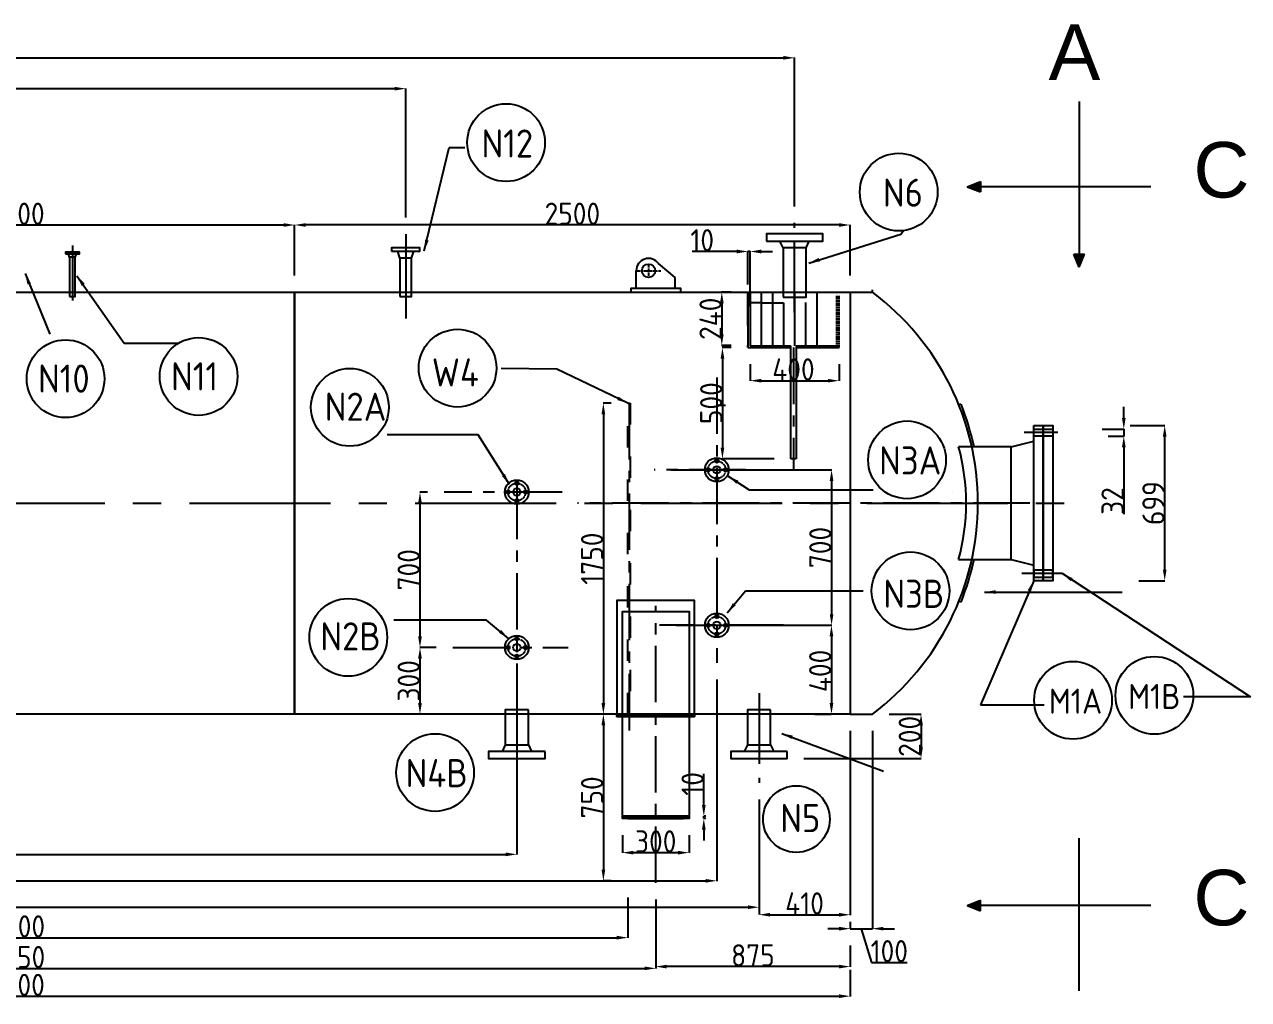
# Model space of a CAD drawing. Header units: inches. Extents: x 45640 to 67593, y 5 to 11258.
# Drawn here: x 57216 to 62724, y 2353 to 6743 of the extents above; entities that cross this region are included whole.
import ezdxf

# ---------------------------------------------------------------- set-up
doc = ezdxf.new("R2010")
doc.units = ezdxf.units.IN
doc.header["$LTSCALE"] = 40
doc.header["$MEASUREMENT"] = 0
for name, pattern in [('ACAD_ISO03W100', [30, 12, -18]), ('CENTER', [50.8, 31.75, -6.35, 6.35, -6.35]), ('DOT', [0.25, 0, -0.25])]:
    doc.linetypes.add(name, pattern=pattern)
doc.styles.get("Standard").update_dxf_attribs({"font": 'isocp.shx', "height": 100, "bigfont": '@extfont2.shx'})
doc.dimstyles.new('ISO-25', dxfattribs={"dimtxt": 100, "dimasz": 50, "dimexe": 1.25, "dimexo": 75, "dimtad": 1, "dimdec": 0, "dimtxsty": 'Standard', "dimcen": 0, "dimclrd": 1, "dimclre": 1, "dimclrt": 1, "dimazin": 0, "dimtfac": 1, "dimtdec": 0, "dimtmove": 0, "dimatfit": 3, "dimfxl": 1, "dimtfillclr": 1, "dimarcsym": 0})

# ---------------------------------------------------------------- blocks, each defined once
blk = doc.blocks.new('*D47')
at = {"color": 1, "lineweight": -2, "ltscale": 0.25, "transparency": 16777216}
for p, q in [((60421.3, 5720.4), (60220, 5720.4)), ((60471.3, 5572.6), (60471.3, 5721.7)), ((60481.3, 5720.4), (60471.3, 5720.4)), ((60481.3, 5472.6), (60481.3, 5721.7)), ((60531.3, 5720.4), (60581.3, 5720.4))]:
    blk.add_line(p, q, dxfattribs=at)
at = {"color": 1, "ltscale": 0.25, "transparency": 16777216}
for points in [[(60421.3, 5728.8), (60421.3, 5712.1), (60471.3, 5720.4)], [(60531.3, 5728.8), (60531.3, 5712.1), (60481.3, 5720.4)]]:
    blk.add_solid(points, dxfattribs=at)
at = {"layer": 'Defpoints', "color": 0, "ltscale": 0.25, "transparency": 16777216}
for p in [(60481.3, 5720.4), (60471.3, 5497.6), (60481.3, 5397.6)]:
    blk.add_point(p, dxfattribs=at)
at = {"color": 1, "ltscale": 0.25, "transparency": 16777216, "insert": (60265.7, 5771.1), "char_height": 100, "attachment_point": 5}
blk.add_mtext('10', dxfattribs=at)
blk = doc.blocks.new('*D155')
at = {"color": 1, "lineweight": -2, "ltscale": 0.005, "transparency": 16777216}
for p, q in [((60481.3, 5212.6), (60481.3, 5137.6)), ((60881.3, 5212.6), (60881.3, 5137.5)), ((60531.3, 5138.8), (60831.3, 5138.8))]:
    blk.add_line(p, q, dxfattribs=at)
at = {"color": 1, "ltscale": 0.005, "transparency": 16777216}
for points in [[(60531.3, 5147.2), (60531.3, 5130.5), (60481.3, 5138.9)], [(60831.3, 5147.1), (60831.3, 5130.5), (60881.3, 5138.8)]]:
    blk.add_solid(points, dxfattribs=at)
at = {"layer": 'Defpoints', "color": 0, "ltscale": 0.005, "transparency": 16777216}
for p in [(60481.3, 5287.6), (60881.3, 5287.6), (60881.3, 5138.8)]:
    blk.add_point(p, dxfattribs=at)
at = {"color": 1, "ltscale": 0.005, "transparency": 16777216, "insert": (60676.3, 5189.4), "char_height": 100, "attachment_point": 5, "rotation": 359.9898}
blk.add_mtext('400', dxfattribs=at)
blk = doc.blocks.new('*D156')
at = {"color": 1, "lineweight": -2, "ltscale": 0.25, "transparency": 16777216}
for p, q in [((61031.3, 3562.6), (61031.3, 2670.5)), ((60931.3, 2703.1), (60931.3, 2670.5)), ((60881.3, 2671.7), (60831.3, 2671.7)), ((60931.3, 2671.7), (61031.3, 2671.7)), ((60931.3, 2671.7), (61031.3, 2671.7)), ((60981.3, 2671.7), (61027, 2519.5)), ((61081.3, 2671.7), (61131.3, 2671.7)), ((61027, 2519.5), (61188.3, 2519.5))]:
    blk.add_line(p, q, dxfattribs=at)
at = {"color": 1, "ltscale": 0.25, "transparency": 16777216}
for points in [[(60881.3, 2680.1), (60881.3, 2663.4), (60931.3, 2671.7)], [(61081.3, 2680.1), (61081.3, 2663.4), (61031.3, 2671.7)]]:
    blk.add_solid(points, dxfattribs=at)
at = {"layer": 'Defpoints', "color": 0, "ltscale": 0.25, "transparency": 16777216}
for p in [(61031.3, 3637.6), (60931.3, 2778.1), (61031.3, 2671.7)]:
    blk.add_point(p, dxfattribs=at)
at = {"color": 1, "ltscale": 0.25, "transparency": 16777216, "insert": (61107.6, 2570.2), "char_height": 100, "attachment_point": 5}
blk.add_mtext('100', dxfattribs=at)
blk = doc.blocks.new('*D71')
at = {"color": 1, "lineweight": -2, "ltscale": 0.2, "transparency": 16777216}
for p, q in [((58431.3, 5612.6), (58431.3, 5841)), ((60881.3, 5839.8), (58481.3, 5839.8)), ((60931.3, 5612.6), (60931.3, 5841))]:
    blk.add_line(p, q, dxfattribs=at)
at = {"color": 1, "ltscale": 0.2, "transparency": 16777216}
for points in [[(58481.3, 5848.1), (58481.3, 5831.4), (58431.3, 5839.8)], [(60881.3, 5848.1), (60881.3, 5831.4), (60931.3, 5839.8)]]:
    blk.add_solid(points, dxfattribs=at)
at = {"layer": 'Defpoints', "color": 0, "ltscale": 0.2, "transparency": 16777216}
for p in [(58431.3, 5839.8), (58431.3, 5537.6), (60931.3, 5537.6)]:
    blk.add_point(p, dxfattribs=at)
at = {"color": 1, "ltscale": 0.2, "transparency": 16777216, "insert": (59681.3, 5890.4), "char_height": 100, "attachment_point": 5}
blk.add_mtext('2500', dxfattribs=at)
blk = doc.blocks.new('*D73')
at = {"color": 1, "lineweight": -2, "ltscale": 0.2, "transparency": 16777216}
for p, q in [((60396.3, 5537.6), (60352.6, 5537.6)), ((60353.8, 5487.6), (60353.8, 5347.6)), ((60396.3, 5297.6), (60352.6, 5297.6))]:
    blk.add_line(p, q, dxfattribs=at)
at = {"color": 1, "ltscale": 0.2, "transparency": 16777216}
for points in [[(60345.5, 5487.6), (60362.2, 5487.6), (60353.8, 5537.6)], [(60345.5, 5347.6), (60362.2, 5347.6), (60353.8, 5297.6)]]:
    blk.add_solid(points, dxfattribs=at)
at = {"layer": 'Defpoints', "color": 0, "ltscale": 0.2, "transparency": 16777216}
for p in [(60471.3, 5537.6), (60353.8, 5297.6), (60471.3, 5297.6)]:
    blk.add_point(p, dxfattribs=at)
at = {"color": 1, "ltscale": 0.2, "transparency": 16777216, "insert": (60303.2, 5417.6), "char_height": 100, "attachment_point": 5, "rotation": 90}
blk.add_mtext('240', dxfattribs=at)
blk = doc.blocks.new('*D74')
at = {"color": 1, "lineweight": -2, "ltscale": 0.2, "transparency": 16777216}
for p, q in [((60396.3, 5287.6), (60355.6, 5287.6)), ((60356.8, 5237.6), (60356.8, 4837.6)), ((60588.8, 4787.6), (60355.6, 4787.6))]:
    blk.add_line(p, q, dxfattribs=at)
at = {"color": 1, "ltscale": 0.2, "transparency": 16777216}
for points in [[(60348.5, 5237.6), (60365.1, 5237.6), (60356.8, 5287.6)], [(60348.5, 4837.6), (60365.1, 4837.6), (60356.8, 4787.6)]]:
    blk.add_solid(points, dxfattribs=at)
at = {"layer": 'Defpoints', "color": 0, "ltscale": 0.2, "transparency": 16777216}
for p in [(60471.3, 5287.6), (60356.8, 4787.6), (60663.8, 4787.6)]:
    blk.add_point(p, dxfattribs=at)
at = {"color": 1, "ltscale": 0.2, "transparency": 16777216, "insert": (60306.2, 5037.6), "char_height": 100, "attachment_point": 5, "rotation": 90}
blk.add_mtext('500', dxfattribs=at)
blk = doc.blocks.new('*D15')
at = {"color": 1, "lineweight": -2, "ltscale": 0.2, "transparency": 16777216}
for p, q in [((59856.3, 3637.6), (59819.5, 3637.6)), ((59820.8, 3587.6), (59820.8, 2937.6)), ((59856.3, 2887.6), (59819.5, 2887.6))]:
    blk.add_line(p, q, dxfattribs=at)
at = {"color": 1, "ltscale": 0.2, "transparency": 16777216}
for points in [[(59812.5, 3587.6), (59829.1, 3587.6), (59820.8, 3637.6)], [(59812.5, 2937.6), (59829.1, 2937.6), (59820.8, 2887.6)]]:
    blk.add_solid(points, dxfattribs=at)
at = {"layer": 'Defpoints', "color": 0, "ltscale": 0.2, "transparency": 16777216}
for p in [(59931.3, 3637.6), (59820.8, 2887.6), (59931.3, 2887.6)]:
    blk.add_point(p, dxfattribs=at)
at = {"color": 1, "ltscale": 0.2, "transparency": 16777216, "insert": (59770.2, 3262.6), "char_height": 100, "attachment_point": 5, "rotation": 90}
blk.add_mtext('750', dxfattribs=at)
blk = doc.blocks.new('*D75')
at = {"color": 1, "lineweight": -2, "ltscale": 0.2, "transparency": 16777216}
for p, q in [((60056.3, 2803.2), (60056.3, 2499.7)), ((60931.3, 2596.7), (60931.3, 2499.7)), ((60881.3, 2501), (60106.3, 2501))]:
    blk.add_line(p, q, dxfattribs=at)
at = {"color": 1, "ltscale": 0.2, "transparency": 16777216}
for points in [[(60106.3, 2509.3), (60106.3, 2492.6), (60056.3, 2501)], [(60881.3, 2509.3), (60881.3, 2492.6), (60931.3, 2501)]]:
    blk.add_solid(points, dxfattribs=at)
at = {"layer": 'Defpoints', "color": 0, "ltscale": 0.2, "transparency": 16777216}
for p in [(60056.3, 2878.2), (60931.3, 2671.7), (60056.3, 2501)]:
    blk.add_point(p, dxfattribs=at)
at = {"color": 1, "ltscale": 0.2, "transparency": 16777216, "insert": (60493.8, 2551.6), "char_height": 100, "attachment_point": 5}
blk.add_mtext('875', dxfattribs=at)
blk = doc.blocks.new('*D76')
at = {"color": 1, "lineweight": -2, "ltscale": 0.2, "transparency": 16777216}
for p, q in [((55931.3, 5612.6), (55931.3, 5840.9)), ((58381.3, 5839.7), (55981.3, 5839.7)), ((58431.3, 5612.6), (58431.3, 5840.9))]:
    blk.add_line(p, q, dxfattribs=at)
at = {"color": 1, "ltscale": 0.2, "transparency": 16777216}
for points in [[(55981.3, 5848), (55981.3, 5831.3), (55931.3, 5839.7)], [(58381.3, 5848), (58381.3, 5831.3), (58431.3, 5839.7)]]:
    blk.add_solid(points, dxfattribs=at)
at = {"layer": 'Defpoints', "color": 0, "ltscale": 0.2, "transparency": 16777216}
for p in [(55931.3, 5839.7), (55931.3, 5537.6), (58431.3, 5537.6)]:
    blk.add_point(p, dxfattribs=at)
at = {"color": 1, "ltscale": 0.2, "transparency": 16777216, "insert": (57181.3, 5890.3), "char_height": 100, "attachment_point": 5}
blk.add_mtext('2500', dxfattribs=at)
blk = doc.blocks.new('*D80')
at = {"color": 1, "lineweight": -2, "ltscale": 0.2, "transparency": 16777216}
for p, q in [((54306.3, 2803.2), (54306.3, 2491.9)), ((60056.3, 2803.2), (60056.3, 2491.9)), ((54356.3, 2493.1), (60006.3, 2493.1))]:
    blk.add_line(p, q, dxfattribs=at)
at = {"color": 1, "ltscale": 0.2, "transparency": 16777216}
for points in [[(54356.3, 2501.5), (54356.3, 2484.8), (54306.3, 2493.1)], [(60006.3, 2501.5), (60006.3, 2484.8), (60056.3, 2493.1)]]:
    blk.add_solid(points, dxfattribs=at)
at = {"layer": 'Defpoints', "color": 0, "ltscale": 0.2, "transparency": 16777216}
for p in [(54306.3, 2878.2), (60056.3, 2878.2), (60056.3, 2493.1)]:
    blk.add_point(p, dxfattribs=at)
at = {"color": 1, "ltscale": 0.2, "transparency": 16777216, "insert": (57181.3, 2543.7), "char_height": 100, "attachment_point": 5}
blk.add_mtext('5750', dxfattribs=at)
blk = doc.blocks.new('*D81')
at = {"color": 1, "lineweight": -2, "ltscale": 0.2, "transparency": 16777216}
for p, q in [((54431.3, 3083), (54431.3, 2630)), ((59931.3, 2812.6), (59931.3, 2630)), ((54481.3, 2631.2), (59881.3, 2631.2))]:
    blk.add_line(p, q, dxfattribs=at)
at = {"color": 1, "ltscale": 0.2, "transparency": 16777216}
for points in [[(54481.3, 2639.6), (54481.3, 2622.9), (54431.3, 2631.2)], [(59881.3, 2639.6), (59881.3, 2622.9), (59931.3, 2631.2)]]:
    blk.add_solid(points, dxfattribs=at)
at = {"layer": 'Defpoints', "color": 0, "ltscale": 0.2, "transparency": 16777216}
for p in [(54431.3, 3158), (59931.3, 2887.6), (59931.3, 2631.2)]:
    blk.add_point(p, dxfattribs=at)
at = {"color": 1, "ltscale": 0.2, "transparency": 16777216, "insert": (57181.3, 2681.9), "char_height": 100, "attachment_point": 5}
blk.add_mtext('5500', dxfattribs=at)
blk = doc.blocks.new('*D18')
at = {"color": 1, "lineweight": -2, "ltscale": 0.2, "transparency": 16777216}
for p, q in [((53431.3, 3562.6), (53431.3, 2366.5)), ((60931.3, 2486.9), (60931.3, 2366.5)), ((53481.3, 2367.8), (60881.3, 2367.8))]:
    blk.add_line(p, q, dxfattribs=at)
at = {"color": 1, "ltscale": 0.2, "transparency": 16777216}
for points in [[(53481.3, 2376.1), (53481.3, 2359.4), (53431.3, 2367.8)], [(60881.3, 2376.1), (60881.3, 2359.4), (60931.3, 2367.8)]]:
    blk.add_solid(points, dxfattribs=at)
at = {"layer": 'Defpoints', "color": 0, "ltscale": 0.2, "transparency": 16777216}
for p in [(53431.3, 3637.6), (60931.3, 2561.9), (60931.3, 2367.8)]:
    blk.add_point(p, dxfattribs=at)
at = {"color": 1, "ltscale": 0.2, "transparency": 16777216, "insert": (57181.3, 2418.4), "char_height": 100, "attachment_point": 5}
blk.add_mtext('7500', dxfattribs=at)
blk = doc.blocks.new('*D83')
at = {"color": 1, "lineweight": -2, "ltscale": 0.2, "transparency": 16777216}
for p, q in [((59856.3, 5037.6), (59819.5, 5037.6)), ((59820.8, 4987.6), (59820.8, 3687.6)), ((59856.3, 3637.6), (59819.5, 3637.6))]:
    blk.add_line(p, q, dxfattribs=at)
at = {"color": 1, "ltscale": 0.2, "transparency": 16777216}
for points in [[(59812.5, 4987.6), (59829.1, 4987.6), (59820.8, 5037.6)], [(59812.5, 3687.6), (59829.1, 3687.6), (59820.8, 3637.6)]]:
    blk.add_solid(points, dxfattribs=at)
at = {"layer": 'Defpoints', "color": 0, "ltscale": 0.2, "transparency": 16777216}
for p in [(59931.3, 5037.6), (59820.8, 3637.6), (59931.3, 3637.6)]:
    blk.add_point(p, dxfattribs=at)
at = {"color": 1, "ltscale": 0.2, "transparency": 16777216, "insert": (59770.2, 4337.6), "char_height": 100, "attachment_point": 5, "rotation": 90}
blk.add_mtext('1750', dxfattribs=at)
blk = doc.blocks.new('*D20')
at = {"color": 1, "lineweight": -2, "ltscale": 0.25, "transparency": 16777216}
for p, q in [((62191.7, 4936.9), (62348.3, 4936.9)), ((62347.1, 4288.4), (62347.1, 4886.9)), ((62230.9, 4238.4), (62348.3, 4238.4))]:
    blk.add_line(p, q, dxfattribs=at)
at = {"color": 1, "ltscale": 0.25, "transparency": 16777216}
for points in [[(62338.8, 4886.9), (62355.4, 4886.9), (62347.1, 4936.9)], [(62338.8, 4288.4), (62355.4, 4288.4), (62347.1, 4238.4)]]:
    blk.add_solid(points, dxfattribs=at)
at = {"layer": 'Defpoints', "color": 0, "ltscale": 0.25, "transparency": 16777216}
for p in [(61441.7, 4936.9), (62347.1, 4936.9), (61480.9, 4238.4)]:
    blk.add_point(p, dxfattribs=at)
at = {"color": 1, "ltscale": 0.25, "transparency": 16777216, "insert": (62296.5, 4587.6), "char_height": 100, "attachment_point": 5, "rotation": 90}
blk.add_mtext('699', dxfattribs=at)
blk = doc.blocks.new('*D21')
at = {"color": 1, "lineweight": -2, "ltscale": 0.25, "transparency": 16777216}
for p, q in [((62163, 4971), (62163, 5021)), ((62064.9, 4921), (62164.3, 4921)), ((62163, 4921), (62163, 4889.3)), ((62091.9, 4889.3), (62164.3, 4889.3)), ((62163, 4839.3), (62163, 4538.3))]:
    blk.add_line(p, q, dxfattribs=at)
at = {"color": 1, "ltscale": 0.25, "transparency": 16777216}
for points in [[(62154.7, 4971), (62171.4, 4971), (62163, 4921)], [(62154.7, 4839.3), (62171.4, 4839.3), (62163, 4889.3)]]:
    blk.add_solid(points, dxfattribs=at)
at = {"layer": 'Defpoints', "color": 0, "ltscale": 0.25, "transparency": 16777216}
for p in [(61314.9, 4921), (61341.9, 4889.3), (62163, 4889.3)]:
    blk.add_point(p, dxfattribs=at)
at = {"color": 1, "ltscale": 0.25, "transparency": 16777216, "insert": (62112.4, 4597), "char_height": 100, "attachment_point": 5, "rotation": 90}
blk.add_mtext('32', dxfattribs=at)
blk = doc.blocks.new('*D91')
at = {"color": 1, "lineweight": -2, "ltscale": 0.2, "transparency": 16777216}
for p, q in [((59028.9, 4637.6), (58994.2, 4637.6)), ((58995.4, 4587.6), (58995.4, 3987.6)), ((59067.7, 3937.6), (58994.2, 3937.6))]:
    blk.add_line(p, q, dxfattribs=at)
at = {"color": 1, "ltscale": 0.2, "transparency": 16777216}
for points in [[(58987.1, 4587.6), (59003.7, 4587.6), (58995.4, 4637.6)], [(58987.1, 3987.6), (59003.7, 3987.6), (58995.4, 3937.6)]]:
    blk.add_solid(points, dxfattribs=at)
at = {"layer": 'Defpoints', "color": 0, "ltscale": 0.2, "transparency": 16777216}
for p in [(59103.9, 4637.6), (58995.4, 3937.6), (59142.7, 3937.6)]:
    blk.add_point(p, dxfattribs=at)
at = {"color": 1, "ltscale": 0.2, "transparency": 16777216, "insert": (58944.8, 4287.6), "char_height": 100, "attachment_point": 5, "rotation": 90}
blk.add_mtext('700', dxfattribs=at)
blk = doc.blocks.new('*D92')
at = {"color": 1, "lineweight": -2, "ltscale": 0.2, "transparency": 16777216}
for p, q in [((59067.7, 3937.6), (58994.2, 3937.6)), ((58995.4, 3887.6), (58995.4, 3687.6)), ((59067.7, 3637.6), (58994.2, 3637.6))]:
    blk.add_line(p, q, dxfattribs=at)
at = {"color": 1, "ltscale": 0.2, "transparency": 16777216}
for points in [[(58987.1, 3887.6), (59003.7, 3887.6), (58995.4, 3937.6)], [(58987.1, 3687.6), (59003.7, 3687.6), (58995.4, 3637.6)]]:
    blk.add_solid(points, dxfattribs=at)
at = {"layer": 'Defpoints', "color": 0, "ltscale": 0.2, "transparency": 16777216}
for p in [(59142.7, 3937.6), (58995.4, 3637.6), (59142.7, 3637.6)]:
    blk.add_point(p, dxfattribs=at)
at = {"color": 1, "ltscale": 0.2, "transparency": 16777216, "insert": (58944.8, 3787.6), "char_height": 100, "attachment_point": 5, "rotation": 90}
blk.add_mtext('300', dxfattribs=at)
blk = doc.blocks.new('*D93')
at = {"color": 1, "lineweight": -2, "ltscale": 0.2, "transparency": 16777216}
for p, q in [((60124.6, 4737.8), (60849.2, 4737.8)), ((60847.9, 4687.8), (60847.9, 4087.6)), ((60147.8, 4037.6), (60849.2, 4037.6))]:
    blk.add_line(p, q, dxfattribs=at)
at = {"color": 1, "ltscale": 0.2, "transparency": 16777216}
for points in [[(60839.6, 4687.8), (60856.2, 4687.8), (60847.9, 4737.8)], [(60839.6, 4087.6), (60856.2, 4087.6), (60847.9, 4037.6)]]:
    blk.add_solid(points, dxfattribs=at)
at = {"layer": 'Defpoints', "color": 0, "ltscale": 0.2, "transparency": 16777216}
for p in [(60049.6, 4737.8), (60072.8, 4037.6), (60847.9, 4037.6)]:
    blk.add_point(p, dxfattribs=at)
at = {"color": 1, "ltscale": 0.2, "transparency": 16777216, "insert": (60797.3, 4387.7), "char_height": 100, "attachment_point": 5, "rotation": 90}
blk.add_mtext('700', dxfattribs=at)
blk = doc.blocks.new('*D94')
at = {"color": 1, "lineweight": -2, "ltscale": 0.2, "transparency": 16777216}
for p, q in [((60772.3, 4037.6), (60846, 4037.6)), ((60847.3, 3987.6), (60847.3, 3687.6)), ((60772.9, 3637.6), (60846, 3637.6))]:
    blk.add_line(p, q, dxfattribs=at)
at = {"color": 1, "ltscale": 0.2, "transparency": 16777216}
for points in [[(60839, 3987.6), (60855.6, 3987.6), (60847.3, 4037.6)], [(60839, 3687.6), (60855.6, 3687.6), (60847.3, 3637.6)]]:
    blk.add_solid(points, dxfattribs=at)
at = {"layer": 'Defpoints', "color": 0, "ltscale": 0.2, "transparency": 16777216}
for p in [(60847.3, 4037.6), (60847.3, 3637.6), (60847.9, 3637.6)]:
    blk.add_point(p, dxfattribs=at)
at = {"color": 1, "ltscale": 0.2, "transparency": 16777216, "insert": (60796.7, 3832.3), "char_height": 100, "attachment_point": 5, "rotation": 90}
blk.add_mtext('400', dxfattribs=at)
blk = doc.blocks.new('*D96')
at = {"color": 1, "lineweight": -2, "ltscale": 0.2, "transparency": 16777216}
for p, q in [((53431.3, 3562.6), (53431.3, 3005.1)), ((59431.3, 3513.6), (59431.3, 3005.1)), ((53481.3, 3006.4), (59381.3, 3006.4))]:
    blk.add_line(p, q, dxfattribs=at)
at = {"color": 1, "ltscale": 0.2, "transparency": 16777216}
for points in [[(53481.3, 3014.7), (53481.3, 2998), (53431.3, 3006.4)], [(59381.3, 3014.7), (59381.3, 2998), (59431.3, 3006.4)]]:
    blk.add_solid(points, dxfattribs=at)
at = {"layer": 'Defpoints', "color": 0, "ltscale": 0.2, "transparency": 16777216}
for p in [(53431.3, 3637.6), (59431.3, 3588.6), (59431.3, 3006.4)]:
    blk.add_point(p, dxfattribs=at)
at = {"color": 1, "ltscale": 0.2, "transparency": 16777216, "insert": (56431.3, 3057), "char_height": 100, "attachment_point": 5}
blk.add_mtext('6000', dxfattribs=at)
blk = doc.blocks.new('*D99')
at = {"color": 1, "lineweight": -2, "ltscale": 0.2, "transparency": 16777216}
for p, q in [((60331.3, 3793.2), (60331.3, 2885.9)), ((53431.3, 3562.6), (53431.3, 2885.9)), ((53481.3, 2887.2), (60281.3, 2887.2))]:
    blk.add_line(p, q, dxfattribs=at)
at = {"color": 1, "ltscale": 0.2, "transparency": 16777216}
for points in [[(53481.3, 2895.5), (53481.3, 2878.8), (53431.3, 2887.2)], [(60281.3, 2895.5), (60281.3, 2878.8), (60331.3, 2887.2)]]:
    blk.add_solid(points, dxfattribs=at)
at = {"layer": 'Defpoints', "color": 0, "ltscale": 0.2, "transparency": 16777216}
for p in [(60331.3, 3868.2), (53431.3, 3637.6), (60331.3, 2887.2)]:
    blk.add_point(p, dxfattribs=at)
at = {"color": 1, "ltscale": 0.2, "transparency": 16777216, "insert": (56881.3, 2937.8), "char_height": 100, "attachment_point": 5}
blk.add_mtext('6900', dxfattribs=at)
blk = doc.blocks.new('*D100')
at = {"color": 1, "lineweight": -2, "ltscale": 0.2, "transparency": 16777216}
for p, q in [((53431.3, 3562.6), (53431.3, 2767.2)), ((60521.3, 3253.8), (60521.3, 2767.2)), ((53481.3, 2768.4), (60471.3, 2768.4))]:
    blk.add_line(p, q, dxfattribs=at)
at = {"color": 1, "ltscale": 0.2, "transparency": 16777216}
for points in [[(53481.3, 2776.8), (53481.3, 2760.1), (53431.3, 2768.4)], [(60471.3, 2776.8), (60471.3, 2760.1), (60521.3, 2768.4)]]:
    blk.add_solid(points, dxfattribs=at)
at = {"layer": 'Defpoints', "color": 0, "ltscale": 0.2, "transparency": 16777216}
for p in [(53431.3, 3637.6), (60521.3, 3328.8), (60521.3, 2768.4)]:
    blk.add_point(p, dxfattribs=at)
at = {"color": 1, "ltscale": 0.2, "transparency": 16777216, "insert": (56976.3, 2819), "char_height": 100, "attachment_point": 5}
blk.add_mtext('7090', dxfattribs=at)
blk = doc.blocks.new('*D101')
at = {"color": 1, "lineweight": -2, "ltscale": 0.2, "transparency": 16777216}
for p, q in [((60931.3, 3562.6), (60931.3, 2733.3)), ((60521.3, 2809.5), (60521.3, 2735.8)), ((60571.3, 2734.5), (60881.3, 2734.5))]:
    blk.add_line(p, q, dxfattribs=at)
at = {"color": 1, "ltscale": 0.2, "transparency": 16777216}
for points in [[(60571.3, 2742.9), (60571.3, 2726.2), (60521.3, 2734.5)], [(60881.3, 2742.9), (60881.3, 2726.2), (60931.3, 2734.5)]]:
    blk.add_solid(points, dxfattribs=at)
at = {"layer": 'Defpoints', "color": 0, "ltscale": 0.2, "transparency": 16777216}
for p in [(60931.3, 3637.6), (60521.3, 2734.5), (60931.3, 2734.5)]:
    blk.add_point(p, dxfattribs=at)
at = {"color": 1, "ltscale": 0.2, "transparency": 16777216, "insert": (60726.3, 2785.2), "char_height": 100, "attachment_point": 5}
blk.add_mtext('410', dxfattribs=at)
blk = doc.blocks.new('*D107')
at = {"color": 1, "lineweight": -2, "ltscale": 0.2, "transparency": 16777216}
for p, q in [((61106.3, 3637.6), (61251.7, 3637.6)), ((61250.5, 3587.6), (61250.5, 3487.6)), ((60723.3, 3437.6), (61251.7, 3437.6))]:
    blk.add_line(p, q, dxfattribs=at)
at = {"color": 1, "ltscale": 0.2, "transparency": 16777216}
for points in [[(61242.2, 3587.6), (61258.8, 3587.6), (61250.5, 3637.6)], [(61242.2, 3487.6), (61258.8, 3487.6), (61250.5, 3437.6)]]:
    blk.add_solid(points, dxfattribs=at)
at = {"layer": 'Defpoints', "color": 0, "ltscale": 0.2, "transparency": 16777216}
for p in [(61031.3, 3637.6), (60648.3, 3437.6), (61250.5, 3437.6)]:
    blk.add_point(p, dxfattribs=at)
at = {"color": 1, "ltscale": 0.2, "transparency": 16777216, "insert": (61199.9, 3537.6), "char_height": 100, "attachment_point": 5, "rotation": 90}
blk.add_mtext('200', dxfattribs=at)
blk = doc.blocks.new('*D112')
at = {"color": 1, "lineweight": -2, "ltscale": 0.2, "transparency": 16777216}
for p, q in [((53431.3, 5612.6), (53431.3, 6454.8)), ((53481.3, 6453.6), (58881.3, 6453.6)), ((58931.3, 5872.8), (58931.3, 6454.8))]:
    blk.add_line(p, q, dxfattribs=at)
at = {"color": 1, "ltscale": 0.2, "transparency": 16777216}
for points in [[(53481.3, 6461.9), (53481.3, 6445.2), (53431.3, 6453.6)], [(58881.3, 6461.9), (58881.3, 6445.2), (58931.3, 6453.6)]]:
    blk.add_solid(points, dxfattribs=at)
at = {"layer": 'Defpoints', "color": 0, "ltscale": 0.2, "transparency": 16777216}
for p in [(58931.3, 6453.6), (58931.3, 5797.8), (53431.3, 5537.6)]:
    blk.add_point(p, dxfattribs=at)
at = {"color": 1, "ltscale": 0.2, "transparency": 16777216, "insert": (56465.3, 6504.2), "char_height": 100, "attachment_point": 5}
blk.add_mtext('5500', dxfattribs=at)
blk = doc.blocks.new('*D23')
at = {"color": 1, "lineweight": -2, "ltscale": 0.2, "transparency": 16777216}
for p, q in [((53431.3, 5612.6), (53431.3, 6593.6)), ((53481.3, 6592.4), (60631.3, 6592.4)), ((60681.3, 5923.8), (60681.3, 6593.6))]:
    blk.add_line(p, q, dxfattribs=at)
at = {"color": 1, "ltscale": 0.2, "transparency": 16777216}
for points in [[(53481.3, 6600.7), (53481.3, 6584.1), (53431.3, 6592.4)], [(60631.3, 6600.7), (60631.3, 6584.1), (60681.3, 6592.4)]]:
    blk.add_solid(points, dxfattribs=at)
at = {"layer": 'Defpoints', "color": 0, "ltscale": 0.2, "transparency": 16777216}
for p in [(60681.3, 6592.4), (60681.3, 5848.8), (53431.3, 5537.6)]:
    blk.add_point(p, dxfattribs=at)
at = {"color": 1, "ltscale": 0.2, "transparency": 16777216, "insert": (57056.3, 6643), "char_height": 100, "attachment_point": 5}
blk.add_mtext('7250', dxfattribs=at)
blk = doc.blocks.new('*D49')
at = {"color": 1, "lineweight": -2, "ltscale": 0.2, "transparency": 16777216}
for p, q in [((59906.3, 3093), (59906.3, 3012.6)), ((60206.3, 3093), (60206.3, 3012.6)), ((60156.3, 3013.9), (59956.3, 3013.9))]:
    blk.add_line(p, q, dxfattribs=at)
at = {"color": 1, "ltscale": 0.2, "transparency": 16777216}
for points in [[(59956.3, 3022.2), (59956.3, 3005.5), (59906.3, 3013.9)], [(60156.3, 3022.2), (60156.3, 3005.5), (60206.3, 3013.9)]]:
    blk.add_solid(points, dxfattribs=at)
at = {"layer": 'Defpoints', "color": 0, "ltscale": 0.2, "transparency": 16777216}
for p in [(59906.3, 3168), (60206.3, 3168), (59906.3, 3013.9)]:
    blk.add_point(p, dxfattribs=at)
at = {"color": 1, "ltscale": 0.2, "transparency": 16777216, "insert": (60056.3, 3064.5), "char_height": 100, "attachment_point": 5}
blk.add_mtext('300', dxfattribs=at)
blk = doc.blocks.new('*D50')
at = {"color": 1, "lineweight": -2, "ltscale": 0.2, "transparency": 16777216}
for p, q in [((60272.9, 3228), (60272.9, 3369.3)), ((60272.9, 3168), (60272.9, 3178)), ((60281.3, 3178), (60274.2, 3178)), ((60281.3, 3168), (60274.2, 3168)), ((60272.9, 3118), (60272.9, 3068))]:
    blk.add_line(p, q, dxfattribs=at)
at = {"color": 1, "ltscale": 0.2, "transparency": 16777216}
for points in [[(60264.6, 3228), (60281.2, 3228), (60272.9, 3178)], [(60264.6, 3118), (60281.2, 3118), (60272.9, 3168)]]:
    blk.add_solid(points, dxfattribs=at)
at = {"layer": 'Defpoints', "color": 0, "ltscale": 0.2, "transparency": 16777216}
for p in [(60206.3, 3178), (60206.3, 3168), (60272.9, 3178)]:
    blk.add_point(p, dxfattribs=at)
at = {"color": 1, "ltscale": 0.2, "transparency": 16777216, "insert": (60222.3, 3323.7), "char_height": 100, "attachment_point": 5, "rotation": 90}
blk.add_mtext('10', dxfattribs=at)

msp = doc.modelspace()

# ---------------------------------------------------------------- hatches: boundary and pattern name
at = {"lineweight": 50, "ltscale": 0.01}
h = msp.add_hatch(color=256, dxfattribs=at)
h.set_gradient(one_color=1, tint=1)
h.paths.add_polyline_path([(61457.8, 6012), (61517.4, 6035.6), (61517.4, 6012)])
h.paths.add_polyline_path([(61457.8, 6012), (61517.4, 6012), (61517.4, 5988.4)])
h = msp.add_hatch(color=256, dxfattribs=at)
h.set_gradient(one_color=1, tint=1)
h.paths.add_polyline_path([(61962, 5649.5), (61938.4, 5709), (61962, 5709)])
h.paths.add_polyline_path([(61962, 5649.5), (61962, 5709), (61985.6, 5709)])
h = msp.add_hatch(color=256, dxfattribs=at)
h.set_gradient(one_color=1, tint=1)
h.paths.add_polyline_path([(61457.8, 2775.8), (61517.4, 2752.2), (61517.4, 2775.8)])
h.paths.add_polyline_path([(61457.8, 2775.8), (61517.4, 2775.8), (61517.4, 2799.4)])

# ---------------------------------------------------------------- linework, layer by layer
at = {"lineweight": -3, "ltscale": 0.01}
for p, q in [((61962, 6395.6), (61962, 5709)), ((61457.8, 6012), (61517.4, 6035.6)), ((61457.8, 6012), (61517.4, 5988.4)), ((61457.8, 6012), (61517.4, 6012)), ((61517.4, 6035.6), (61517.4, 5988.4)), ((62285.4, 6012), (61517.4, 6012)), ((61938.4, 5709), (61985.6, 5709)), ((61962, 5649.5), (61938.4, 5709)), ((61962, 5649.5), (61985.6, 5709)), ((61962, 5649.5), (61962, 5709)), ((59968.8, 5553.6), (59968.8, 5633.9)), ((60143.8, 5603.6), (60068.8, 5666.2)), ((60143.8, 5553.6), (60143.8, 5603.6)), ((58931.3, 5537.6), (59655.3, 5537.6)), ((59707.3, 5537.6), (60505.3, 5537.6)), ((60557.3, 5537.6), (60781.3, 5537.6)), ((60931.3, 5537.6), (60931.3, 3737.6)), ((61393.1, 4637.6), (61393.1, 4637.6)), ((61393.1, 4637.6), (61393.1, 4637.6)), ((61962, 2392.1), (61962, 3078.7)), ((61457.8, 2775.8), (61517.4, 2799.4)), ((61457.8, 2775.8), (61517.4, 2752.2)), ((61457.8, 2775.8), (61517.4, 2775.8)), ((61517.4, 2752.2), (61517.4, 2799.4)), ((62285.4, 2775.8), (61517.4, 2775.8))]:
    msp.add_line(p, q, dxfattribs=at)
at = {"color": 1, "linetype": 'CENTER', "lineweight": -3, "ltscale": 0.25}
for p, q in [((60681.3, 5445.7), (60681.3, 5848.8)), ((59431.3, 3731.9), (59431.3, 3328.8)), ((59431.3, 3731.9), (59431.3, 3328.8)), ((60521.3, 3731.9), (60521.3, 3328.8))]:
    msp.add_line(p, q, dxfattribs=at)
at = {"color": 1, "linetype": 'CENTER', "lineweight": -3, "ltscale": 0.5}
for p, q in [((58931.3, 5797.8), (58931.3, 5418.6)), ((57431.3, 5747.7), (57431.3, 5499.5))]:
    msp.add_line(p, q, dxfattribs=at)
at = {"lineweight": -3, "ltscale": 0.25}
for p, q in [((60629.3, 5737.6), (60615.2, 5767.5)), ((60733.3, 5737.6), (60747.4, 5767.5)), ((57418.3, 5694.4), (57413.3, 5709.7)), ((57444.3, 5694.4), (57449.3, 5709.7)), ((58905.3, 5691.1), (58895.3, 5721.7)), ((58957.3, 5691.1), (58967.3, 5721.7)), ((60471.3, 5387.6), (60471.3, 5537.6)), ((60481.3, 5537.6), (60481.3, 5296.4)), ((60931.3, 5537.6), (61031.3, 5537.6)), ((61656.2, 4841.6), (61757.8, 4867)), ((61656.2, 4841.6), (61419.6, 4841.6)), ((61656.2, 4333.6), (61656.2, 4841.6)), ((61419.6, 4333.6), (61656.2, 4333.6)), ((61656.2, 4333.6), (61757.8, 4308.2)), ((60931.3, 3637.6), (61031.3, 3637.6)), ((59379.3, 3499.3), (59365.2, 3469.5)), ((59483.3, 3499.3), (59497.4, 3469.5)), ((60469.3, 3499.3), (60455.2, 3469.5)), ((60573.3, 3499.3), (60587.4, 3469.5))]:
    msp.add_line(p, q, dxfattribs=at)
at = {"lineweight": -3, "ltscale": 0.2}
for p, q in [((60629.3, 5724.1), (60629.3, 5515)), ((61031.3, 5537.6), (61031.3, 5547.6)), ((60663.8, 4787.6), (60663.9, 5296.4)), ((60688.8, 5296.4), (60688.8, 4787.6)), ((59931.3, 5037.6), (59941.3, 5037.6)), ((61430.3, 5032.9), (61420.9, 5029.9)), ((60688.8, 4787.6), (60663.8, 4787.6)), ((61506.3, 4587.6), (61516.3, 4587.6)), ((61430.3, 4142.4), (61421.1, 4146)), ((59931.3, 3168), (60181.3, 3168))]:
    msp.add_line(p, q, dxfattribs=at)
at = {"linetype": 'CENTER', "lineweight": -3, "ltscale": 0.01}
for p, q in [((59968.8, 5633.9), (60079.3, 5633.9)), ((60024, 5664.1), (60024, 5603.6))]:
    msp.add_line(p, q, dxfattribs=at)
at = {"lineweight": -3, "ltscale": 0.005}
for p, q in [((60471.3, 5537.6), (60471.3, 5287.6)), ((60471.3, 5287.6), (60471.3, 5297.6)), ((60481.3, 5296.4), (60663.9, 5296.4)), ((60688.8, 5296.4), (60881.3, 5296.4)), ((60881.3, 5287.6), (60881.3, 5296.8)), ((60471.3, 5287.6), (60663.9, 5287.6)), ((60688.8, 5287.6), (60881.3, 5287.6))]:
    msp.add_line(p, q, dxfattribs=at)
at = {"color": 6, "lineweight": -3, "ltscale": 0.2}
for p, q in [((60531.3, 5537.6), (60531.3, 5296.4)), ((60581.3, 5537.6), (60581.3, 5296.4)), ((60681.3, 5537.6), (60681.3, 5296.4)), ((60781.3, 5537.6), (60781.3, 5296.4)), ((60531.3, 5489.4), (60481.3, 5489.4)), ((60531.3, 5489.4), (60631.3, 5489.4)), ((60631.3, 5489.4), (60631.3, 5296.4)), ((60681.3, 5489.4), (60681.3, 5296.4)), ((60731.3, 5296.4), (60731.3, 5491.2))]:
    msp.add_line(p, q, dxfattribs=at)
at = {"linetype": 'DOT', "lineweight": -3}
for p, q in [((60869.6, 5296.4), (60869.6, 5537.6)), ((60876.7, 5296.4), (60876.7, 5537.6)), ((60881.3, 5296.4), (60881.3, 5537.6))]:
    msp.add_line(p, q, dxfattribs=at)
at = {"linetype": 'CENTER', "lineweight": -3, "ltscale": 0.25}
for p, q in [((60881.3, 5349.6), (60881.3, 5359.6)), ((60881.3, 5349.6), (60881.3, 5359.6)), ((61823.2, 4905.1), (61714.8, 4905.1)), ((61866.1, 4905.1), (61757.7, 4905.1)), ((61843.9, 4270.1), (61704.4, 4270.1)), ((61886.8, 4270.1), (61747.4, 4270.1))]:
    msp.add_line(p, q, dxfattribs=at)
at = {"color": 1, "linetype": 'CENTER', "lineweight": -3, "ltscale": 0.2}
for p, q in [((60676.3, 5287.6), (60676.3, 4740.8)), ((60331.3, 5153.6), (60331.3, 3868.2)), ((59936.3, 5037.6), (59936.3, 3545.7)), ((60331.3, 5029.3), (60370.9, 5029.3)), ((60370.9, 5029.3), (60370.9, 5029.3)), ((60370.9, 5029.3), (60370.9, 5029.3)), ((60460.4, 4737.7), (60049.6, 4737.8)), ((59635.8, 4637.6), (59103.9, 4637.6)), ((59431.3, 4678.9), (59431.3, 4678.9)), ((59431.3, 4678.9), (59431.3, 4678.9)), ((59431.3, 4678.9), (59431.3, 4678.9)), ((59431.3, 4678.9), (59431.3, 4678.9)), ((59431.3, 4678.9), (59431.3, 4678.9)), ((59431.3, 4678.9), (59431.3, 4678.9)), ((59431.3, 4678.9), (59431.3, 4678.9)), ((59431.3, 4678.9), (59431.3, 4678.9)), ((59431.3, 4678.9), (59431.3, 4678.9)), ((59431.3, 4678.9), (59431.3, 4678.9)), ((59431.3, 4678.9), (59431.3, 4678.9)), ((59431.3, 4678.9), (59431.3, 4678.9)), ((59431.3, 4678.9), (59431.3, 4678.9)), ((59431.3, 4678.9), (59431.3, 4678.9)), ((59431.3, 4678.9), (59431.3, 3588.6)), ((60331.3, 4170.3), (60331.3, 4170.3)), ((60056.3, 2878.2), (60056.3, 4125.6)), ((60630.9, 4037.6), (60072.8, 4037.6)), ((59142.7, 3937.6), (59662, 3937.6))]:
    msp.add_line(p, q, dxfattribs=at)
at = {"linetype": 'CENTER', "lineweight": -3, "ltscale": 0.5}
msp.add_line((50845.8, 4587.6), (61909.9, 4587.6), dxfattribs=at)
at = {"linetype": 'CENTER', "lineweight": -3, "ltscale": 0.2}
msp.add_line((61740.7, 4587.6), (59704.7, 4587.6), dxfattribs=at)
at = {"color": 1, "lineweight": -3, "ltscale": 0.2}
msp.add_line((60521.3, 3637.6), (60521.3, 3637.6), dxfattribs=at)
at = {"ltscale": 0.25}
for points in [[(60554.3, 5767.5), (60808.3, 5767.5), (60808.3, 5799.3), (60554.3, 5799.3)], [(58867.8, 5721.7), (58994.8, 5721.7), (58994.8, 5737.6), (58867.8, 5737.6)], [(57399.6, 5709.7), (57463, 5709.7), (57463, 5717.6), (57399.6, 5717.6)], [(57418.3, 5517.6), (57444.3, 5517.6), (57444.3, 5694.4), (57418.3, 5694.4)], [(58905.3, 5517.6), (58957.3, 5517.6), (58957.3, 5691.1), (58905.3, 5691.1)], [(61757.8, 4936.9), (61800.7, 4936.9), (61800.7, 4238.4), (61757.8, 4238.4)], [(61800.7, 4936.9), (61843.7, 4936.9), (61843.7, 4238.4), (61800.7, 4238.4)], [(59558.3, 3469.5), (59304.3, 3469.5), (59304.3, 3437.6), (59558.3, 3437.6)], [(60648.3, 3469.5), (60394.3, 3469.5), (60394.3, 3437.6), (60648.3, 3437.6)]]:
    msp.add_lwpolyline(points, close=True, dxfattribs=at)
at = {"ltscale": 0.2}
for points in [[(60629.3, 5515), (60733.3, 5515), (60733.3, 5737.6), (60629.3, 5737.6)], [(58431.3, 3637.6), (55931.3, 3637.6), (55931.3, 5537.6), (58431.3, 5537.6)], [(59881.3, 3627.6), (60231.3, 3627.6), (60231.3, 4149.8), (59881.3, 4149.8)], [(60206.3, 3178), (59906.3, 3178), (59906.3, 4100.1), (60206.3, 4100.1)], [(59483.3, 3657.6), (59379.3, 3657.6), (59379.3, 3499.3), (59483.3, 3499.3)], [(59881.3, 3637.6), (60231.3, 3637.6), (60231.3, 3627.6), (59881.3, 3627.6)], [(60573.3, 3657.6), (60469.3, 3657.6), (60469.3, 3499.3), (60573.3, 3499.3)], [(59906.3, 3178), (60206.3, 3178), (60206.3, 3168), (59906.3, 3168)]]:
    msp.add_lwpolyline(points, close=True, dxfattribs=at)
msp.add_lwpolyline([(58431.3, 3637.6), (58431.3, 3637.6), (58431.3, 5537.6), (60931.3, 5537.6), (60931.3, 3637.6), (58431.3, 3637.6)], dxfattribs=at)
at = {"ltscale": 0.01}
msp.add_lwpolyline([(59943.8, 5537.6), (60168.8, 5537.6), (60168.8, 5553.6), (59943.8, 5553.6)], close=True, dxfattribs=at)
at = {"linetype": 'ACAD_ISO03W100', "ltscale": 0.2}
msp.add_lwpolyline([(59941.3, 3637.6), (59931.3, 3637.6), (59931.3, 5037.6), (59941.3, 5037.6)], close=True, dxfattribs=at)
at = {"linetype": 'ACAD_ISO03W100', "ltscale": 0.25}
for points in [[(61800.7, 4889.3), (61757.8, 4889.3), (61757.8, 4921), (61800.7, 4921)], [(61843.7, 4889.3), (61800.7, 4889.3), (61800.7, 4921), (61843.7, 4921)], [(61757.8, 4254.3), (61800.7, 4254.3), (61800.7, 4286), (61757.8, 4286)], [(61800.7, 4254.3), (61843.7, 4254.3), (61843.7, 4286), (61800.7, 4286)]]:
    msp.add_lwpolyline(points, close=True, dxfattribs=at)
at = {"ltscale": 0.01}
for centre, radius in [((59383.1, 6210.8), 175), ((61150.2, 5987.8), 175), ((60024, 5633.9), 30.2), ((59164.6, 5195.3), 175), ((57400.4, 5147.6), 175), ((57999.3, 5157.8), 175), ((58679.9, 5019.2), 175), ((61187.6, 4782.4), 175), ((60331.3, 4737.6), 54), ((60291.6, 4737.6), 7.87), ((60331.3, 4737.6), 16.8), ((60331.3, 4777.3), 7.87), ((60370.9, 4737.6), 7.87), ((59431.3, 4637.6), 54), ((59431.3, 4677.3), 7.87), ((60331.3, 4698), 7.87), ((59391.7, 4637.6), 7.87), ((59431.3, 4637.6), 16.8), ((59470.9, 4637.6), 7.87), ((59431.3, 4598), 7.87), ((61203.1, 4192.6), 175), ((58672.7, 3983.2), 175), ((60331.3, 4037.6), 54), ((60331.3, 4077.3), 7.87), ((60291.7, 4037.6), 7.87), ((60331.3, 4037.6), 16.8), ((60370.9, 4037.6), 7.87), ((59431.3, 3937.6), 54), ((59431.3, 3977.3), 7.87), ((60331.3, 3998), 7.87), ((59391.7, 3937.6), 7.87), ((59431.3, 3937.6), 16.8), ((59470.9, 3937.6), 7.87), ((59431.3, 3898), 7.87), ((61934.7, 3699.8), 175), ((62300.7, 3722), 175), ((59063.5, 3374.7), 175), ((60689.3, 3165.1), 150)]:
    msp.add_circle(centre, radius, dxfattribs=at)
at = {"linetype": 'CENTER', "ltscale": 0.01}
for centre in [(60331.3, 4737.6), (59431.3, 4637.6), (60331.3, 4037.6), (59431.3, 3937.6)]:
    msp.add_circle(centre, 39.6, dxfattribs=at)
at = {"ltscale": 0.01}
msp.add_arc((60024, 5633.9), 55.2, 35.8316, 180, dxfattribs=at)
at = {"ltscale": 0.25}
msp.add_arc((60318.8, 4587.6), 1187.5, 306.8699, 53.1301, dxfattribs=at)
at = {"ltscale": 0.2}
for start, end in [(12.2471, 21.8284), (338.1716, 347.7529)]:
    msp.add_arc((60318.8, 4587.6), 1197.4, start, end, dxfattribs=at)
at = {"ltscale": 0.005}
msp.add_arc((60492.6, 4587.6), 961.2, 344.6775, 15.3225, dxfattribs=at)

# ---------------------------------------------------------------- texts
at = {"lineweight": -3, "ltscale": 0.01, "attachment_point": 1}
for s, insert, char_height, width in [('{\\f@Arial Unicode MS|b0|i0|c0|p34;A}', (61824.4, 6742.6), 250, 468.541), ('N12', (59272.4, 6269.9), 126.56, 1025.685), ('{\\f@Arial Unicode MS|b0|i0|c0|p34;C}', (62476.3, 6213.4), 250, 468.541), ('N6', (61078.8, 6048.7), 126.56, 1025.685), ('W4', (59048.6, 5239.3), 126.56, 1025.685), ('N10', (57276.5, 5211.5), 126.56, 1025.685), ('N11', (57875.4, 5221.6), 126.56, 1025.685), ('N2A', (58566.9, 5084.9), 126.56, 1025.685), ('N3A', (61062, 4843.1), 126.56, 1025.685), ('N3B', (61081, 4242.7), 126.56, 1025.685), ('N2B', (58547.1, 4051), 126.56, 1025.685), ('M1A', (61825.8, 3752.2), 112.5, 683.79), ('M1B', (62182.8, 3773.5), 112.5, 683.79), ('N4B', (58930.8, 3435.4), 126.56, 1025.685), ('N5', (60616.6, 3232.9), 126.56, 1025.685), ('{\\f@Arial Unicode MS|b0|i0|c0|p34;C}', (62476.3, 2936.6), 250, 468.541)]:
    msp.add_mtext(s, dxfattribs=dict(at, insert=insert, char_height=char_height, width=width))

# ---------------------------------------------------------------- dimensions: what is measured, and where the dimension line sits
at = {"ltscale": 0.2}
for base, p1, p2, picture, middle in [((60681.3, 6592.4), (53431.3, 5537.6), (60681.3, 5848.8), '*D23', (57056.3, 6592.4)), ((58931.3, 6453.6), (53431.3, 5537.6), (58931.3, 5797.8), '*D112', (56465.3, 6453.6)), ((58431.3, 5839.8), (60931.3, 5537.6), (58431.3, 5537.6), '*D71', (59681.3, 5839.8)), ((60331.3, 2887.2), (53431.3, 3637.6), (60331.3, 3868.2), '*D99', (56881.3, 2887.2)), ((60931.3, 2367.8), (53431.3, 3637.6), (60931.3, 2561.9), '*D18', (57181.3, 2367.8)), ((59431.3, 3006.4), (53431.3, 3637.6), (59431.3, 3588.6), '*D96', (56431.3, 3006.4)), ((60521.3, 2768.4), (53431.3, 3637.6), (60521.3, 3328.8), '*D100', (56976.3, 2768.4)), ((59931.3, 2631.2), (54431.3, 3158), (59931.3, 2887.6), '*D81', (57181.3, 2631.2)), ((60056.3, 2493.1), (54306.3, 2878.2), (60056.3, 2878.2), '*D80', (57181.3, 2493.1)), ((60056.3, 2501), (60931.3, 2671.7), (60056.3, 2878.2), '*D75', (60493.8, 2501))]:
    dim = msp.add_linear_dim(base=base, p1=p1, p2=p2, dimstyle='ISO-25', dxfattribs=at)
    dim.commit()
    dim.dimension.update_dxf_attribs({"geometry": picture, "text_midpoint": middle, "dimtype": 160})
at = {"color": 6, "ltscale": 0.2}
dim = msp.add_linear_dim(base=(55931.3, 5839.7), p1=(58431.3, 5537.6), p2=(55931.3, 5537.6), dimstyle='ISO-25', dxfattribs=at)
dim.commit()
dim.dimension.update_dxf_attribs({"geometry": '*D76', "text_midpoint": (57181.3, 5839.7), "dimtype": 160})
at = {"ltscale": 0.25}
dim = msp.add_linear_dim(base=(60481.3, 5720.4), p1=(60471.3, 5497.6), p2=(60481.3, 5397.6), dimstyle='ISO-25', dxfattribs=at)
dim.commit()
dim.dimension.update_dxf_attribs({"geometry": '*D47', "text_midpoint": (60265.7, 5720.4), "dimtype": 160})
at = {"ltscale": 0.2}
for base, p1, p2, picture, middle in [((60353.8, 5297.6), (60471.3, 5537.6), (60471.3, 5297.6), '*D73', (60303.2, 5417.6)), ((60847.9, 4037.6), (60049.6, 4737.8), (60072.8, 4037.6), '*D93', (60797.3, 4387.7)), ((58995.4, 3937.6), (59103.9, 4637.6), (59142.7, 3937.6), '*D91', (58944.8, 4287.6)), ((58995.4, 3637.6), (59142.7, 3937.6), (59142.7, 3637.6), '*D92', (58944.8, 3787.6)), ((61250.5, 3437.6), (61031.3, 3637.6), (60648.3, 3437.6), '*D107', (61199.9, 3537.6)), ((60272.9, 3178), (60206.3, 3168), (60206.3, 3178), '*D50', (60222.3, 3323.7))]:
    dim = msp.add_linear_dim(base=base, p1=p1, p2=p2, angle=90, dimstyle='ISO-25', dxfattribs=at)
    dim.commit()
    dim.dimension.update_dxf_attribs({"geometry": picture, "text_midpoint": middle})
at = {"color": 6, "ltscale": 0.2}
dim = msp.add_linear_dim(base=(60356.8, 4787.6), p1=(60471.3, 5287.6), p2=(60663.8, 4787.6), angle=90, dimstyle='ISO-25', dxfattribs=at)
dim.commit()
dim.dimension.update_dxf_attribs({"geometry": '*D74', "text_midpoint": (60306.2, 5037.6)})
at = {"ltscale": 0.005}
dim = msp.add_linear_dim(base=(60881.3, 5138.8), p1=(60481.3, 5287.6), p2=(60881.3, 5287.6), angle=359.9898, dimstyle='ISO-25', dxfattribs=at)
dim.commit()
dim.dimension.update_dxf_attribs({"geometry": '*D155', "text_midpoint": (60676.3, 5138.8), "dimtype": 161})
at = {"ltscale": 0.2}
dim = msp.add_linear_dim(base=(59820.8, 3637.6), p1=(59931.3, 5037.6), p2=(59931.3, 3637.6), angle=90, text='1750', dimstyle='ISO-25', dxfattribs=at)
dim.commit()
dim.dimension.update_dxf_attribs({"geometry": '*D83', "text_midpoint": (59820.8, 4337.6), "dimtype": 160})
at = {"ltscale": 0.25}
for base, p1, p2, picture, middle in [((62163, 4889.3), (61314.9, 4921), (61341.9, 4889.3), '*D21', (62163, 4597)), ((62347.0862386, 4936.8911398), (61480.909768, 4238.3911398), (61441.6705916, 4936.8911398), '*D20', (62347.0862386, 4587.6411398))]:
    dim = msp.add_linear_dim(base=base, p1=p1, p2=p2, angle=90, dimstyle='ISO-25', override={"dimexo": 750}, dxfattribs=at)
    dim.commit()
    dim.dimension.update_dxf_attribs({"geometry": picture, "text_midpoint": middle, "dimtype": 160})
at = {"ltscale": 0.2}
for base, p1, p2, picture, middle in [((60847.3, 3637.6), (60847.3, 4037.6), (60847.9, 3637.6), '*D94', (60847.3, 3832.3)), ((59820.8, 2887.6), (59931.3, 3637.6), (59931.3, 2887.6), '*D15', (59820.8, 3262.6))]:
    dim = msp.add_linear_dim(base=base, p1=p1, p2=p2, angle=90, dimstyle='ISO-25', dxfattribs=at)
    dim.commit()
    dim.dimension.update_dxf_attribs({"geometry": picture, "text_midpoint": middle, "dimtype": 160})
for base, p1, p2, picture, middle in [((60931.3, 2734.5), (60521.3, 2734.5), (60931.3, 3637.6), '*D101', (60726.3, 2785.2)), ((59906.3, 3013.9), (60206.3, 3168), (59906.3, 3168), '*D49', (60056.3, 3064.5))]:
    dim = msp.add_linear_dim(base=base, p1=p1, p2=p2, dimstyle='ISO-25', dxfattribs=at)
    dim.commit()
    dim.dimension.update_dxf_attribs({"geometry": picture, "text_midpoint": middle})
at = {"ltscale": 0.25}
dim = msp.add_linear_dim(base=(61031.3, 2671.7), p1=(60931.3, 2778.1), p2=(61031.3, 3637.6), dimstyle='ISO-25', override={"dimtmove": 1}, dxfattribs=at)
dim.commit()
dim.dimension.update_dxf_attribs({"geometry": '*D156', "text_midpoint": (61027.6, 2570.2)})

# ---------------------------------------------------------------- leaders
at = {"ltscale": 0.2}
for points in [[(59014.7, 5722.8), (59126.3, 6189.3), (59197.4, 6189.3)], [(57218, 5621.4), (57329.6, 5347.7)], [(57451.4, 5611.3), (57664.6, 5307.1), (57908.2, 5307.1)], [(59931.3, 5037.6), (59612.1, 5191.4), (59360.8, 5193.6)], [(59397.8, 4671.8), (59257.4, 4894.7), (58848.3, 4894.7)], [(60382.4, 4709), (60477.4, 4647.1), (61035.2, 4647.1)], [(60378.3, 4094.1), (60460.9, 4193.2), (60989.8, 4193.2)], [(59393.7, 3978.5), (59294.5, 4061), (58877.2, 4061)]]:
    msp.add_leader(points, dimstyle='ISO-25', override={"dimgap": 0.625, "dimtad": 0}, dxfattribs=at)
at = {"ltscale": 0.01}
for points in [[(60744.8, 5668.3), (61159.8, 5798.9), (61171.5, 5814.6)], [(61886.8, 4270.1), (62733.2, 3715.9), (62431.4, 3715.9)], [(61757.8, 4238.4), (61517.6, 3680.2), (61805.3, 3680.2)], [(61536.1, 4187.2), (62155.4, 4187.2)], [(60623.6, 3550.9), (61081.4, 3380.3)]]:
    msp.add_leader(points, dimstyle='ISO-25', override={"dimgap": 0.625, "dimtad": 0}, dxfattribs=at)

doc.saveas('drawing.dxf')
